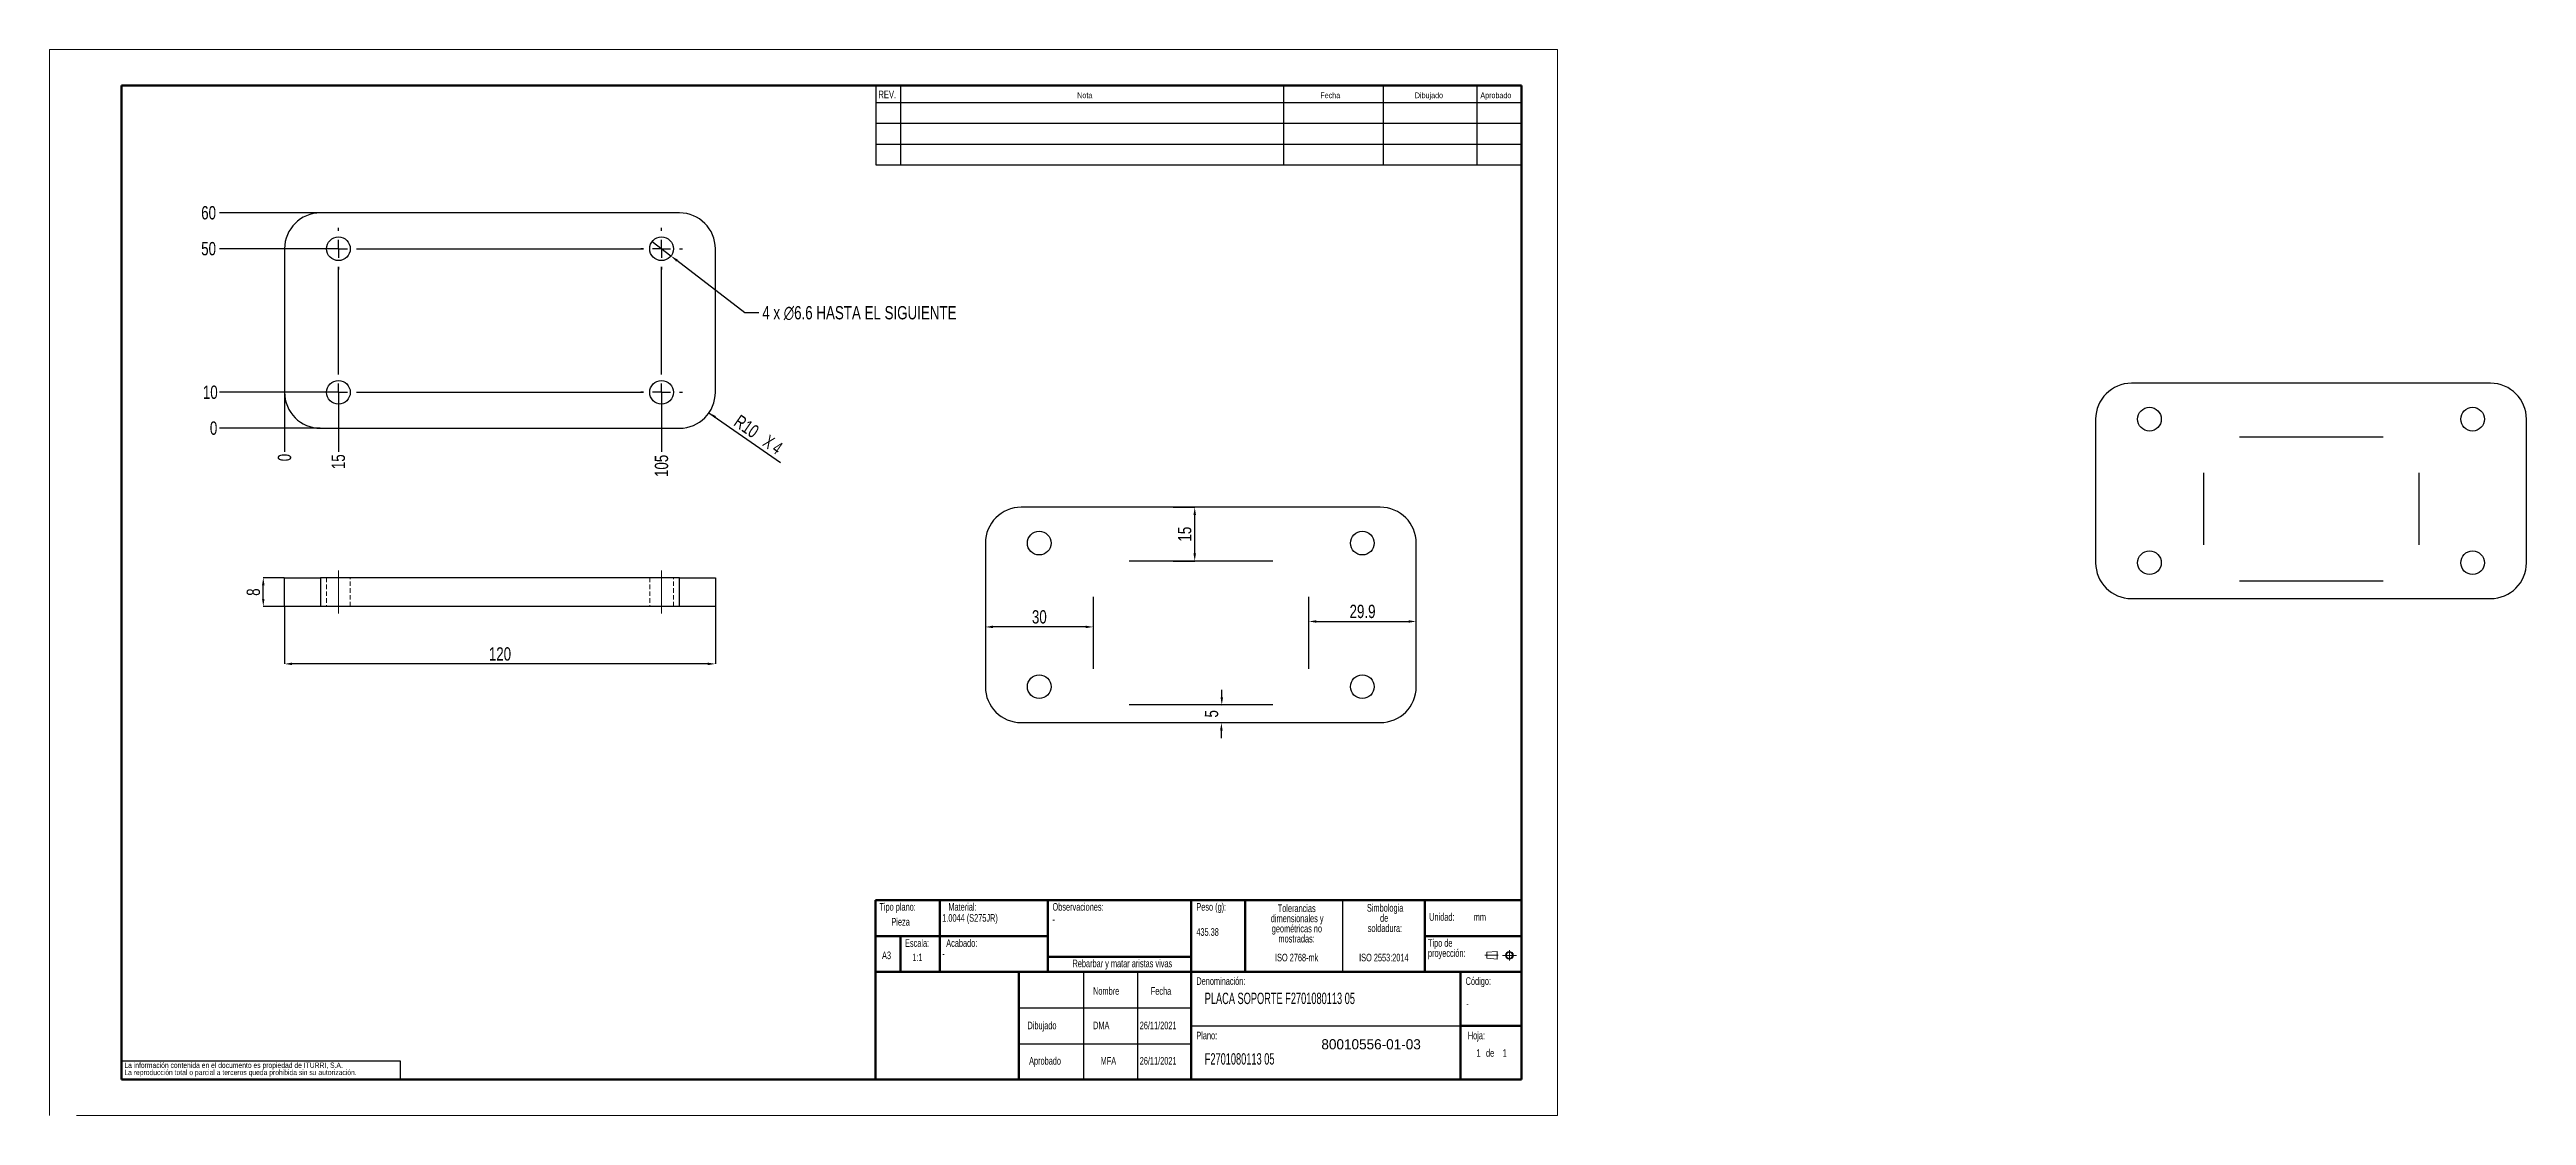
# Model space of a CAD drawing. Header units: millimetres. Extents: x 0 to 2826, y 0 to 813.
# Drawn here: x 0 to 690, y 0 to 297 of the extents above.
import ezdxf

# ---------------------------------------------------------------- set-up
doc = ezdxf.new("R2010")
doc.units = ezdxf.units.MM
doc.header["$PDSIZE"] = -1
doc.linetypes.add('CENTERX2', pattern=[20.32, 12.7, -2.54, 2.54, -2.54])
doc.linetypes.add('HIDDEN', pattern=[1.905, 1.27, -0.635])
for name, color, linetype in [('FORMATO', 7, 'Continuous'), ('MARCADO', 6, 'Continuous'), ('SLD-0', 179, 'Continuous')]:
    doc.layers.add(name, color=color, linetype=linetype)
doc.styles.add('SLDTEXTSTYLE0', font='TXT', dxfattribs={"width": 0.605})
doc.styles.add('SLDTEXTSTYLE1', font='TXT', dxfattribs={"width": 0.75})
doc.styles.add('SLDTEXTSTYLE2', font='TXT', dxfattribs={"width": 0.666667})
doc.dimstyles.new('SLDDIMSTYLE0', dxfattribs={"dimtxt": 3.704167, "dimasz": 2.116667, "dimexe": 0, "dimexo": 0.0625, "dimgap": 0.926042, "dimtad": 0, "dimtih": 1, "dimtoh": 1, "dimdec": 0, "dimrnd": 1e-09, "dimdsep": 46, "dimtxsty": 'SLDTEXTSTYLE1', "dimblk1": 'NONE', "dimblk2": 'NONE', "dimsah": 1, "dimcen": 0.09, "dimadec": 0, "dimazin": 2, "dimtfac": 1, "dimtdec": 0, "dimtofl": 0, "dimtmove": 0, "dimatfit": 3, "dimldrblk": 'NONE', "dimfxl": 1, "dimfrac": 2, "dimtolj": 1, "dimtzin": 12, "dimarcsym": 0})
doc.dimstyles.new('SLDDIMSTYLE1', dxfattribs={"dimtxt": 3.704167, "dimasz": 2.116667, "dimexe": 0, "dimexo": 0.0625, "dimgap": 0.926042, "dimtad": 0, "dimtih": 1, "dimtoh": 1, "dimdec": 1, "dimrnd": 1e-09, "dimzin": 12, "dimdsep": 46, "dimtxsty": 'SLDTEXTSTYLE1', "dimblk1": 'NONE', "dimblk2": 'NONE', "dimsah": 1, "dimcen": 0.09, "dimadec": 0, "dimazin": 3, "dimtfac": 1, "dimtdec": 1, "dimtofl": 0, "dimtmove": 0, "dimatfit": 3, "dimldrblk": 'NONE', "dimfxl": 1, "dimfrac": 2, "dimtolj": 1, "dimtzin": 12, "dimarcsym": 0})
doc.dimstyles.new('SLDDIMSTYLE3', dxfattribs={"dimtxt": 3.704167, "dimasz": 2.116667, "dimexe": 0, "dimexo": 0.0625, "dimgap": 0.926042, "dimtad": 0, "dimtih": 1, "dimtoh": 1, "dimdec": 1, "dimrnd": 1e-09, "dimzin": 12, "dimdsep": 46, "dimtxsty": 'SLDTEXTSTYLE1', "dimblk1": 'NONE', "dimsah": 1, "dimcen": 0, "dimadec": 0, "dimazin": 3, "dimtfac": 1, "dimtdec": 1, "dimtmove": 0, "dimatfit": 3, "dimldrblk": 'NONE', "dimfxl": 1, "dimfrac": 2, "dimtolj": 1, "dimtzin": 12, "dimarcsym": 0})
doc.dimstyles.new('SLDDIMSTYLE4', dxfattribs={"dimtxt": 3.704167, "dimasz": 2.116667, "dimexe": 0, "dimexo": 0.0625, "dimgap": 0.926042, "dimtad": 1, "dimdec": 1, "dimrnd": 1e-09, "dimzin": 12, "dimdsep": 46, "dimtxsty": 'SLDTEXTSTYLE1', "dimsah": 1, "dimcen": 0.09, "dimadec": 0, "dimazin": 3, "dimtfac": 1, "dimtdec": 1, "dimtmove": 0, "dimatfit": 0, "dimfxl": 1, "dimfrac": 2, "dimtolj": 1, "dimtzin": 12, "dimarcsym": 0})
doc.dimstyles.new('SLDDIMSTYLE5', dxfattribs={"dimtxt": 3.704167, "dimasz": 2.116667, "dimexe": 0, "dimexo": 0.0625, "dimgap": 0.926042, "dimtad": 1, "dimdec": 1, "dimrnd": 1e-09, "dimzin": 12, "dimdsep": 46, "dimtxsty": 'SLDTEXTSTYLE1', "dimsah": 1, "dimcen": 0.09, "dimadec": 0, "dimazin": 3, "dimtfac": 1, "dimtdec": 1, "dimtofl": 0, "dimtmove": 0, "dimatfit": 3, "dimfxl": 1, "dimfrac": 2, "dimtolj": 1, "dimtzin": 12, "dimarcsym": 0})

# ---------------------------------------------------------------- blocks, each defined once
blk = doc.blocks.new('Bloque3')
at = {"color": 7, "linetype": 'CENTERX2', "lineweight": 18}
for p, q in [((397.92, 130.06), (394.8, 130.06)), ((398.88, 130.02), (402.16, 130.02)), ((400.52, 128.85), (400.52, 131.19))]:
    blk.add_line(p, q, dxfattribs=at)
at = {"color": 7, "linetype": 'Continuous', "lineweight": 18}
for p, q in [((397.68, 130.95), (395.23, 130.77)), ((395.23, 130.77), (395.23, 129.34)), ((397.68, 129.16), (395.23, 129.34)), ((397.68, 130.95), (397.68, 129.16))]:
    blk.add_line(p, q, dxfattribs=at)
for radius in [0.892, 0.713]:
    blk.add_circle((400.52, 130.02), radius, dxfattribs=at)
blk = doc.blocks.new('SW_NOTE_0')
at = {"layer": 'SLD-0', "color": 0, "attachment_point": 2, "style": 'SLDTEXTSTYLE0'}
for s, insert, char_height in [('dimensionales y', (7.54, -0.09), 2.1167), ('Tolerancias', (7.41, 2.73), 2.1167), ('geométricas no', (7.46, -2.92), 2.1167), ('mostradas:', (7.38, -5.74), 2.117)]:
    blk.add_mtext(s, dxfattribs=dict(at, insert=insert, char_height=char_height))
blk = doc.blocks.new('SW_NOTE_0_1')
at = {"layer": 'SLD-0', "color": 0, "attachment_point": 1, "style": 'SLDTEXTSTYLE0'}
for s, insert, char_height in [('Tipo de', (0, 2.73), 2.117), ('proyección:', (0, -0.09), 2.1167)]:
    blk.add_mtext(s, dxfattribs=dict(at, insert=insert, char_height=char_height))
blk = doc.blocks.new('SW_NOTE_0_2')
at = {"layer": 'SLD-0', "color": 0, "char_height": 2.117, "attachment_point": 2, "style": 'SLDTEXTSTYLE0'}
for s, insert in [('Simbologia', (7.11, 2.73)), ('de', (6.84, -0.09)), ('soldadura:', (7.06, -2.92))]:
    blk.add_mtext(s, dxfattribs=dict(at, insert=insert))
blk = doc.blocks.new('SW_NOTE_0_3')
at = {"layer": 'SLD-0', "color": 0, "char_height": 1.5, "attachment_point": 1, "style": 'SLDTEXTSTYLE1'}
for s, insert in [('La información contenida en el documento es propiedad de ITURRI, S.A.', (0, 1.93)), ('La reproducción total o parcial a terceros queda prohibida sin su autorización.', (0, -0.07))]:
    blk.add_mtext(s, dxfattribs=dict(at, insert=insert))
blk = doc.blocks.new('SW_NOTE_0_4')
at = {"layer": 'SLD-0', "color": 0, "attachment_point": 2, "style": 'SLDTEXTSTYLE0'}
for s, insert, char_height in [('dimensionales y', (7.54, -0.09), 2.1167), ('Tolerancias', (7.41, 2.73), 2.1167), ('geométricas no', (7.46, -2.92), 2.1167), ('mostradas:', (7.38, -5.74), 2.117)]:
    blk.add_mtext(s, dxfattribs=dict(at, insert=insert, char_height=char_height))
blk = doc.blocks.new('SW_NOTE_0_5')
at = {"layer": 'SLD-0', "color": 0, "attachment_point": 1, "style": 'SLDTEXTSTYLE0'}
for s, insert, char_height in [('Tipo de', (0, 2.73), 2.117), ('proyección:', (0, -0.09), 2.1167)]:
    blk.add_mtext(s, dxfattribs=dict(at, insert=insert, char_height=char_height))
blk = doc.blocks.new('SW_NOTE_0_6')
at = {"layer": 'SLD-0', "color": 0, "char_height": 2.117, "attachment_point": 2, "style": 'SLDTEXTSTYLE0'}
for s, insert in [('Simbologia', (7.11, 2.73)), ('de', (6.84, -0.09)), ('soldadura:', (7.06, -2.92))]:
    blk.add_mtext(s, dxfattribs=dict(at, insert=insert))
blk = doc.blocks.new('SW_NOTE_0_7')
at = {"layer": 'SLD-0', "color": 0, "char_height": 1.5, "attachment_point": 1, "style": 'SLDTEXTSTYLE1'}
for s, insert in [('La información contenida en el documento es propiedad de ITURRI, S.A.', (0, 1.93)), ('La reproducción total o parcial a terceros queda prohibida sin su autorización.', (0, -0.07))]:
    blk.add_mtext(s, dxfattribs=dict(at, insert=insert))
blk = doc.blocks.new('_D')
at = {"layer": 'Defpoints', "color": 0, "transparency": 16777216}
for p in [(65.45, 201.49), (65.45, 201.49), (65.45, 184.93)]:
    blk.add_point(p, dxfattribs=at)
at = {"layer": 'FORMATO', "color": 0, "lineweight": -2, "transparency": 16777216}
blk.add_line((65.45, 201.43), (65.45, 184.93), dxfattribs=at)
at = {"layer": 'FORMATO', "color": 0, "transparency": 16777216, "insert": (65.45, 183.31), "char_height": 3.704, "attachment_point": 5, "rotation": 90, "style": 'SLDTEXTSTYLE1'}
blk.add_mtext('\\A1;0', dxfattribs=at)
blk = doc.blocks.new('_None')
blk = doc.blocks.new('_D_1')
at = {"layer": 'Defpoints', "color": 0, "transparency": 16777216}
for p in [(65.45, 201.49), (80.45, 201.49), (80.45, 184.93)]:
    blk.add_point(p, dxfattribs=at)
at = {"layer": 'FORMATO', "color": 0, "lineweight": -2, "transparency": 16777216}
blk.add_line((80.45, 201.43), (80.45, 184.93), dxfattribs=at)
at = {"layer": 'FORMATO', "color": 0, "transparency": 16777216, "insert": (80.45, 182.15), "char_height": 3.704, "attachment_point": 5, "rotation": 90, "style": 'SLDTEXTSTYLE1'}
blk.add_mtext('\\A1;15', dxfattribs=at)
blk = doc.blocks.new('_D_2')
at = {"layer": 'Defpoints', "color": 0, "transparency": 16777216}
for p in [(65.45, 201.49), (170.45, 201.49), (170.45, 184.93)]:
    blk.add_point(p, dxfattribs=at)
at = {"layer": 'FORMATO', "color": 0, "lineweight": -2, "transparency": 16777216}
blk.add_line((170.45, 201.43), (170.45, 184.93), dxfattribs=at)
at = {"layer": 'FORMATO', "color": 0, "transparency": 16777216, "insert": (170.45, 180.99), "char_height": 3.704, "attachment_point": 5, "rotation": 90, "style": 'SLDTEXTSTYLE1'}
blk.add_mtext('\\A1;105', dxfattribs=at)
blk = doc.blocks.new('_D_3')
at = {"layer": 'Defpoints', "color": 0, "transparency": 16777216}
for p in [(47.31, 191.49), (75.45, 191.49), (75.45, 191.49)]:
    blk.add_point(p, dxfattribs=at)
at = {"layer": 'FORMATO', "color": 0, "lineweight": -2, "transparency": 16777216}
blk.add_line((75.38, 191.49), (47.31, 191.49), dxfattribs=at)
at = {"layer": 'FORMATO', "color": 0, "transparency": 16777216, "insert": (45.69, 191.49), "char_height": 3.704, "attachment_point": 5, "style": 'SLDTEXTSTYLE1'}
blk.add_mtext('\\A1;0', dxfattribs=at)
blk = doc.blocks.new('_D_4')
at = {"layer": 'Defpoints', "color": 0, "transparency": 16777216}
for p in [(47.31, 201.49), (80.45, 201.49), (75.45, 191.49)]:
    blk.add_point(p, dxfattribs=at)
at = {"layer": 'FORMATO', "color": 0, "lineweight": -2, "transparency": 16777216}
blk.add_line((80.38, 201.49), (47.31, 201.49), dxfattribs=at)
at = {"layer": 'FORMATO', "color": 0, "transparency": 16777216, "insert": (44.77, 201.49), "char_height": 3.704, "attachment_point": 5, "style": 'SLDTEXTSTYLE1'}
blk.add_mtext('\\A1;10', dxfattribs=at)
blk = doc.blocks.new('_D_5')
at = {"layer": 'Defpoints', "color": 0, "transparency": 16777216}
for p in [(47.31, 241.49), (80.45, 241.49), (75.45, 191.49)]:
    blk.add_point(p, dxfattribs=at)
at = {"layer": 'FORMATO', "color": 0, "lineweight": -2, "transparency": 16777216}
blk.add_line((80.38, 241.49), (47.31, 241.49), dxfattribs=at)
at = {"layer": 'FORMATO', "color": 0, "transparency": 16777216, "insert": (44.3, 241.49), "char_height": 3.704, "attachment_point": 5, "style": 'SLDTEXTSTYLE1'}
blk.add_mtext('\\A1;50', dxfattribs=at)
blk = doc.blocks.new('_D_6')
at = {"layer": 'Defpoints', "color": 0, "transparency": 16777216}
for p in [(47.31, 251.49), (75.45, 251.49), (75.45, 191.49)]:
    blk.add_point(p, dxfattribs=at)
at = {"layer": 'FORMATO', "color": 0, "lineweight": -2, "transparency": 16777216}
blk.add_line((75.38, 251.49), (47.31, 251.49), dxfattribs=at)
at = {"layer": 'FORMATO', "color": 0, "transparency": 16777216, "insert": (44.3, 251.49), "char_height": 3.704, "attachment_point": 5, "style": 'SLDTEXTSTYLE1'}
blk.add_mtext('\\A1;60', dxfattribs=at)
blk = doc.blocks.new('_D_8')
at = {"layer": 'Defpoints', "color": 0, "transparency": 16777216}
for p in [(167.83, 243.5), (173.06, 239.49)]:
    blk.add_point(p, dxfattribs=at)
at = {"layer": 'FORMATO', "color": 0, "lineweight": -2, "transparency": 16777216}
for p, q in [((167.83, 243.5), (173.06, 239.49)), ((193.67, 223.67), (174.74, 238.2)), ((197.59, 223.67), (193.67, 223.67))]:
    blk.add_line(p, q, dxfattribs=at)
at = {"layer": 'FORMATO', "color": 0, "transparency": 16777216}
blk.add_solid([(174.96, 238.48), (174.53, 237.92), (173.06, 239.49)], dxfattribs=at)
at = {"layer": 'FORMATO', "color": 0, "transparency": 16777216, "insert": (198.51, 225.52), "char_height": 3.7042, "attachment_point": 1, "style": 'SLDTEXTSTYLE1'}
blk.add_mtext('\\A1;4 x ∅6.6 HASTA EL SIGUIENTE\\P', dxfattribs=at)
blk = doc.blocks.new('SW_CENTERMARKSYMBOL_0')
at = {"layer": 'FORMATO', "color": 0}
for p, q in [((-5, 0), (-5.8, 0)), ((0, 0), (-2.5, 0)), ((0, 5), (0, 5.8)), ((0, 0), (0, 2.5)), ((0, 0), (0, -2.5)), ((0, 0), (2.5, 0)), ((5, 0), (5.8, 0)), ((0, -5), (0, -5.8))]:
    blk.add_line(p, q, dxfattribs=at)
blk = doc.blocks.new('SW_CENTERMARKSYMBOL_1')
at = {"layer": 'FORMATO', "color": 0}
for p, q in [((-5, 0), (-5.8, 0)), ((0, 0), (-2.5, 0)), ((0, 5), (0, 5.8)), ((0, 0), (0, 2.5)), ((0, 0), (0, -2.5)), ((0, 0), (2.5, 0)), ((5, 0), (5.8, 0)), ((0, -5), (0, -5.8))]:
    blk.add_line(p, q, dxfattribs=at)
blk = doc.blocks.new('SW_CENTERMARKSYMBOL_2')
at = {"layer": 'FORMATO', "color": 0}
for p, q in [((-5, 0), (-5.8, 0)), ((0, 0), (-2.5, 0)), ((0, 5), (0, 5.8)), ((0, 0), (0, 2.5)), ((0, 0), (0, -2.5)), ((0, 0), (2.5, 0)), ((5, 0), (5.8, 0)), ((0, -5), (0, -5.8))]:
    blk.add_line(p, q, dxfattribs=at)
blk = doc.blocks.new('SW_CENTERMARKSYMBOL_3')
at = {"layer": 'FORMATO', "color": 0}
for p, q in [((-5, 0), (-5.8, 0)), ((0, 0), (-2.5, 0)), ((0, 5), (0, 5.8)), ((0, 0), (0, 2.5)), ((0, 0), (0, -2.5)), ((0, 0), (2.5, 0)), ((5, 0), (5.8, 0)), ((0, -5), (0, -5.8))]:
    blk.add_line(p, q, dxfattribs=at)
blk = doc.blocks.new('SW_CENTERMARKSYMBOL_4')
at = {"layer": 'FORMATO', "color": 0}
for p, q in [((-5, 0), (-5.8, 0)), ((0, 0), (-2.5, 0)), ((0, 5), (0, 5.8)), ((0, 0), (0, 2.5)), ((0, 0), (0, -2.5)), ((0, 0), (2.5, 0)), ((5, 0), (85, 0)), ((90, 0), (87.5, 0)), ((90, 5), (90, 5.8)), ((90, 0), (90, 2.5)), ((90, 0), (90, -2.5)), ((90, 0), (92.5, 0)), ((95, 0), (95.8, 0)), ((0, -35), (0, -5)), ((90, -35), (90, -5)), ((-5, -40), (-5.8, -40)), ((0, -40), (-2.5, -40)), ((0, -40), (0, -37.5)), ((0, -40), (0, -42.5)), ((0, -40), (2.5, -40)), ((5, -40), (85, -40)), ((90, -40), (87.5, -40)), ((90, -40), (90, -37.5)), ((90, -40), (90, -42.5)), ((90, -40), (92.5, -40)), ((95, -40), (95.8, -40)), ((0, -45), (0, -45.8)), ((90, -45), (90, -45.8))]:
    blk.add_line(p, q, dxfattribs=at)
blk = doc.blocks.new('_D_9')
at = {"layer": 'Defpoints', "color": 0, "transparency": 16777216}
for p in [(59.53, 149.82), (65.45, 149.82), (65.45, 141.82)]:
    blk.add_point(p, dxfattribs=at)
at = {"layer": 'FORMATO', "color": 0, "lineweight": -2, "transparency": 16777216}
for p, q in [((65.38, 149.82), (59.53, 149.82)), ((59.53, 143.94), (59.53, 147.71)), ((65.38, 141.82), (59.53, 141.82))]:
    blk.add_line(p, q, dxfattribs=at)
at = {"layer": 'FORMATO', "color": 0, "transparency": 16777216}
for points in [[(59.18, 147.71), (59.88, 147.71), (59.53, 149.82)], [(59.18, 143.94), (59.88, 143.94), (59.53, 141.82)]]:
    blk.add_solid(points, dxfattribs=at)
at = {"layer": 'FORMATO', "color": 0, "transparency": 16777216, "insert": (54.9, 145.82), "char_height": 3.704, "attachment_point": 2, "rotation": 90, "style": 'SLDTEXTSTYLE1'}
blk.add_mtext('\\A1;8', dxfattribs=at)
blk = doc.blocks.new('_D_10')
at = {"layer": 'Defpoints', "color": 0, "transparency": 16777216}
for p in [(65.45, 141.82), (185.45, 141.82), (65.45, 125.82)]:
    blk.add_point(p, dxfattribs=at)
at = {"layer": 'FORMATO', "color": 0, "lineweight": -2, "transparency": 16777216}
for p, q in [((65.45, 141.76), (65.45, 125.82)), ((185.45, 141.76), (185.45, 125.82)), ((183.33, 125.82), (67.56, 125.82))]:
    blk.add_line(p, q, dxfattribs=at)
at = {"layer": 'FORMATO', "color": 0, "transparency": 16777216}
for points in [[(67.56, 126.18), (67.56, 125.47), (65.45, 125.82)], [(183.33, 126.18), (183.33, 125.47), (185.45, 125.82)]]:
    blk.add_solid(points, dxfattribs=at)
at = {"layer": 'FORMATO', "color": 0, "transparency": 16777216, "insert": (125.45, 130.45), "char_height": 3.704, "attachment_point": 2, "style": 'SLDTEXTSTYLE1'}
blk.add_mtext('\\A1;120', dxfattribs=at)
blk = doc.blocks.new('*D43')
at = {"layer": 'Defpoints', "color": 0, "transparency": 16777216}
for p in [(312.88, 169.47), (318.95, 169.47), (312.88, 154.47)]:
    blk.add_point(p, dxfattribs=at)
at = {"layer": 'FORMATO', "color": 0, "lineweight": -2, "transparency": 16777216}
for p, q in [((312.94, 169.47), (318.95, 169.47)), ((318.95, 156.58), (318.95, 167.35)), ((312.94, 154.47), (318.95, 154.47))]:
    blk.add_line(p, q, dxfattribs=at)
at = {"layer": 'FORMATO', "color": 0, "transparency": 16777216}
for points in [[(318.6, 167.35), (319.3, 167.35), (318.95, 169.47)], [(318.6, 156.58), (319.3, 156.58), (318.95, 154.47)]]:
    blk.add_solid(points, dxfattribs=at)
at = {"layer": 'FORMATO', "color": 0, "transparency": 16777216, "insert": (316.17, 161.97), "char_height": 3.704, "attachment_point": 5, "rotation": 90, "style": 'SLDTEXTSTYLE1'}
blk.add_mtext('\\A1;15', dxfattribs=at)
blk = doc.blocks.new('*D44')
at = {"layer": 'Defpoints', "color": 0, "transparency": 16777216}
for p in [(260.64, 137.39), (260.64, 136.12), (290.69, 137.39)]:
    blk.add_point(p, dxfattribs=at)
at = {"layer": 'FORMATO', "color": 0, "lineweight": -2, "transparency": 16777216}
for p, q in [((260.64, 137.33), (260.64, 136.12)), ((288.58, 136.12), (262.76, 136.12)), ((290.69, 137.33), (290.69, 136.12))]:
    blk.add_line(p, q, dxfattribs=at)
at = {"layer": 'FORMATO', "color": 0, "transparency": 16777216}
for points in [[(262.76, 136.48), (262.76, 135.77), (260.64, 136.12)], [(288.58, 136.48), (288.58, 135.77), (290.69, 136.12)]]:
    blk.add_solid(points, dxfattribs=at)
at = {"layer": 'FORMATO', "color": 0, "transparency": 16777216, "insert": (275.67, 138.9), "char_height": 3.704, "attachment_point": 5, "style": 'SLDTEXTSTYLE1'}
blk.add_mtext('\\A1;30', dxfattribs=at)
blk = doc.blocks.new('*D45')
at = {"layer": 'Defpoints', "color": 0, "transparency": 16777216}
for p in [(320.72, 114.47), (320.64, 109.47), (326.39, 109.38)]:
    blk.add_point(p, dxfattribs=at)
at = {"layer": 'FORMATO', "color": 0, "lineweight": -2, "transparency": 16777216}
for p, q in [((326.5, 116.5), (326.53, 118.61)), ((320.78, 114.47), (326.47, 114.38)), ((320.7, 109.47), (326.39, 109.38)), ((326.36, 107.27), (326.33, 105.15))]:
    blk.add_line(p, q, dxfattribs=at)
at = {"layer": 'FORMATO', "color": 0, "transparency": 16777216}
for points in [[(326.15, 116.5), (326.85, 116.49), (326.47, 114.38)], [(326.01, 107.27), (326.72, 107.26), (326.39, 109.38)]]:
    blk.add_solid(points, dxfattribs=at)
at = {"layer": 'FORMATO', "color": 0, "transparency": 16777216, "insert": (323.65, 111.92), "char_height": 3.704, "attachment_point": 5, "rotation": 89.14063, "style": 'SLDTEXTSTYLE1'}
blk.add_mtext('\\A1;5', dxfattribs=at)
blk = doc.blocks.new('*D46')
at = {"layer": 'Defpoints', "color": 0, "transparency": 16777216}
for p in [(350.74, 134.47), (380.64, 137.64), (380.64, 134.47)]:
    blk.add_point(p, dxfattribs=at)
at = {"layer": 'FORMATO', "color": 0, "lineweight": -2, "transparency": 16777216}
for p, q in [((350.74, 134.53), (350.74, 137.64)), ((352.86, 137.64), (378.53, 137.64)), ((380.64, 134.53), (380.64, 137.64))]:
    blk.add_line(p, q, dxfattribs=at)
at = {"layer": 'FORMATO', "color": 0, "transparency": 16777216}
for points in [[(352.86, 137.99), (352.86, 137.29), (350.74, 137.64)], [(378.53, 137.99), (378.53, 137.29), (380.64, 137.64)]]:
    blk.add_solid(points, dxfattribs=at)
at = {"layer": 'FORMATO', "color": 0, "transparency": 16777216, "insert": (365.69, 140.42), "char_height": 3.704, "attachment_point": 5, "style": 'SLDTEXTSTYLE1'}
blk.add_mtext('\\A1;29.9', dxfattribs=at)

msp = doc.modelspace()

# ---------------------------------------------------------------- linework, layer by layer
at = {"color": 7, "linetype": 'Continuous', "lineweight": 18}
for p, q in [((0, 297), (420, 297)), ((0, 297), (0, 0)), ((420, 297), (420, 0)), ((7.53, 0), (420, 0))]:
    msp.add_line(p, q, dxfattribs=at)
at = {"color": 7, "linetype": 'Continuous', "lineweight": 50}
for p, q in [((410, 287), (20, 287)), ((20, 10), (20, 287)), ((410, 10), (410, 287)), ((230, 60), (410, 60)), ((230, 60), (230, 10)), ((20, 10), (410, 10))]:
    msp.add_line(p, q, dxfattribs=at)
at = {"color": 7, "linetype": 'Continuous', "lineweight": 25}
for p, q in [((175.45, 251.49), (75.45, 251.49)), ((65.45, 241.49), (65.45, 201.49)), ((185.45, 201.49), (185.45, 241.49)), ((679.86, 204.01), (579.86, 204.01)), ((569.86, 194.01), (569.86, 154.01)), ((689.86, 154.01), (689.86, 194.01)), ((75.45, 191.49), (175.45, 191.49)), ((370.64, 169.47), (270.64, 169.47)), ((260.64, 159.47), (260.64, 119.47)), ((380.64, 119.47), (380.64, 159.47)), ((65.45, 141.82), (65.45, 149.82)), ((65.45, 149.82), (75.45, 149.82)), ((75.45, 149.82), (75.45, 141.82)), ((175.45, 149.82), (75.45, 149.82)), ((175.45, 141.82), (175.45, 149.82)), ((175.45, 149.82), (185.45, 149.82)), ((185.45, 149.82), (185.45, 141.82)), ((75.45, 141.82), (65.45, 141.82)), ((175.45, 141.82), (75.45, 141.82)), ((185.45, 141.82), (175.45, 141.82)), ((579.86, 144.01), (679.86, 144.01)), ((270.64, 109.47), (370.64, 109.47))]:
    msp.add_line(p, q, dxfattribs=at)
at = {"color": 7, "linetype": 'HIDDEN', "lineweight": 18}
for p, q in [((75.45, 141.82), (75.45, 149.82)), ((77.15, 149.82), (77.15, 141.82)), ((83.75, 141.82), (83.75, 149.82)), ((167.15, 149.82), (167.15, 141.82)), ((173.75, 141.82), (173.75, 149.82)), ((175.45, 149.82), (175.45, 141.82))]:
    msp.add_line(p, q, dxfattribs=at)
at = {"color": 7, "linetype": 'Continuous', "lineweight": 25}
for centre in [(80.45, 241.49), (170.45, 241.49), (80.45, 201.49), (170.45, 201.49), (584.86, 194.01), (674.86, 194.01), (275.64, 159.47), (365.64, 159.47), (584.86, 154.01), (674.86, 154.01), (275.64, 119.47), (365.64, 119.47)]:
    msp.add_circle(centre, 3.3, dxfattribs=at)
for centre, start, end in [((75.45, 241.49), 90, 180), ((175.45, 241.49), 0, 90), ((75.45, 201.49), 180, 270), ((175.45, 201.49), 270, 0), ((579.86, 194.01), 90, 180), ((679.86, 194.01), 0, 90), ((270.64, 159.47), 90, 180), ((370.64, 159.47), 0, 90), ((579.86, 154.01), 180, 270), ((679.86, 154.01), 270, 0), ((270.64, 119.47), 180, 270), ((370.64, 119.47), 270, 0)]:
    msp.add_arc(centre, 10, start, end, dxfattribs=at)
at = {"layer": 'FORMATO'}
for p, q in [((230.09, 287), (410, 287)), ((230.09, 287), (230.09, 264.87)), ((237.03, 287), (237.03, 264.87)), ((343.66, 287), (343.66, 264.87)), ((371.46, 287), (371.46, 264.87)), ((397.51, 287), (397.51, 264.87)), ((410, 287), (410, 264.87)), ((230.09, 282.27), (410, 282.27)), ((230.09, 276.47), (410, 276.47)), ((230.09, 270.67), (410, 270.67)), ((230.09, 264.87), (410, 264.87))]:
    msp.add_line(p, q, dxfattribs=at)
at = {"layer": 'FORMATO', "color": 7}
msp.add_line((183.66, 195.79), (203.6, 181.93), dxfattribs=at)
at = {"layer": 'FORMATO', "color": 7, "linetype": 'CENTERX2', "lineweight": 18}
for p, q in [((80.45, 151.82), (80.45, 139.82)), ((170.45, 151.82), (170.45, 139.82))]:
    msp.add_line(p, q, dxfattribs=at)
at = {"layer": 'FORMATO', "color": 7}
msp.add_solid([(183.66, 195.79), (185.21, 194.31), (185.58, 194.85)], dxfattribs=at)
at = {"layer": 'MARCADO'}
for p, q in [((649.96, 189.01), (609.91, 189.01)), ((599.91, 179.01), (599.91, 159.01)), ((659.96, 159.01), (659.96, 179.01)), ((340.74, 154.47), (300.69, 154.47)), ((609.91, 149.01), (649.96, 149.01)), ((290.69, 144.47), (290.69, 124.47)), ((350.74, 124.47), (350.74, 144.47)), ((300.69, 114.47), (340.74, 114.47))]:
    msp.add_line(p, q, dxfattribs=at)
at = {"layer": 'SLD-0', "lineweight": 50}
for p, q in [((248, 60), (248, 40)), ((278, 60), (278, 40)), ((318, 60), (318, 40)), ((333, 60), (333, 40)), ((383, 60), (383, 40)), ((230, 50), (248, 50)), ((237, 50), (237, 40)), ((248, 50), (278, 50)), ((383, 50), (410, 50)), ((278, 44.16), (318, 44.16)), ((230, 40), (410, 40)), ((270, 40), (270, 10)), ((318, 40), (318, 10)), ((393, 40), (393, 10)), ((393, 25), (410, 25))]:
    msp.add_line(p, q, dxfattribs=at)
at = {"layer": 'SLD-0'}
for p, q in [((360.08, 60), (360.08, 40)), ((288, 40), (288, 10)), ((303, 40), (303, 10)), ((270, 30), (318, 30)), ((318, 25), (393, 25)), ((20, 15.25), (97.63, 15.25)), ((97.63, 15.25), (97.63, 10)), ((270, 20), (318, 20))]:
    msp.add_line(p, q, dxfattribs=at)

# ---------------------------------------------------------------- block references
at = {"color": 7, "linetype": 'Continuous', "xscale": 1.2, "yscale": 1.2, "zscale": 1.2}
msp.add_blockref('Bloque3', (-74.01, -111.41), dxfattribs=at)
msp.add_blockref('Bloque3', (-74.01, -111.41), dxfattribs=at)
at = {"layer": 'FORMATO', "color": 7}
for name, p in [('SW_CENTERMARKSYMBOL_3', (80.45, 241.49)), ('SW_CENTERMARKSYMBOL_4', (80.45, 241.49)), ('SW_CENTERMARKSYMBOL_0', (170.45, 241.49)), ('SW_CENTERMARKSYMBOL_2', (80.45, 201.49)), ('SW_CENTERMARKSYMBOL_1', (170.45, 201.49))]:
    msp.add_blockref(name, p, dxfattribs=at)
at = {"layer": 'SLD-0'}
for name, p in [('SW_NOTE_0', (339.95, 56.06)), ('SW_NOTE_0_4', (339.95, 56.06)), ('SW_NOTE_0_2', (364.87, 56.17)), ('SW_NOTE_0_6', (364.87, 56.17)), ('SW_NOTE_0_1', (383.91, 46.39)), ('SW_NOTE_0_5', (383.91, 46.39)), ('SW_NOTE_0_3', (20.84, 12.82)), ('SW_NOTE_0_7', (20.84, 12.82))]:
    msp.add_blockref(name, p, dxfattribs=at)

# ---------------------------------------------------------------- texts
at = {"insert": (354.22, 21.25), "char_height": 2.8222, "attachment_point": 1}
msp.add_mtext_dynamic_manual_height_columns('80010556-01-03', width=33.8097, gutter_width=14.11, heights=[0], dxfattribs=at)
at = {"layer": 'FORMATO', "attachment_point": 1, "style": 'SLDTEXTSTYLE1'}
for s, insert, char_height in [('REV.', (230.84, 285.55), 2.117), ('Nota', (286.22, 285.03), 1.587), ('Fecha', (353.93, 285.03), 1.587), ('Dibujado', (380.26, 285.03), 1.587), ('Aprobado', (398.51, 285.03), 1.587)]:
    msp.add_mtext(s, dxfattribs=dict(at, insert=insert, char_height=char_height))
at = {"layer": 'FORMATO', "color": 7, "char_height": 3.704, "attachment_point": 1, "rotation": 325.2042}
for s, insert, style in [('R10', (192.38, 195.48), 'SLDTEXTSTYLE1'), ('X 4', (200.48, 189.85), 'SLDTEXTSTYLE2')]:
    msp.add_mtext(s, dxfattribs=dict(at, insert=insert, style=style))
at = {"layer": 'SLD-0', "style": 'SLDTEXTSTYLE0'}
for s, insert, char_height, attachment_point in [('Tipo plano:', (231.13, 59.18), 2.1167, 1), ('Tipo plano:', (231.13, 59.18), 2.1167, 1), ('1.0044 (S275JR)', (248.63, 56.11), 2.1167, 1), ('1.0044 (S275JR)', (248.63, 56.11), 2.1167, 1), ('Material:', (250.33, 59.18), 2.117, 1), ('Material:', (250.33, 59.18), 2.117, 1), ('Observaciones:', (279.34, 59.18), 2.1167, 1), ('Observaciones:', (279.34, 59.18), 2.1167, 1), ('Peso (g):', (319.4, 59.18), 2.117, 1), ('Peso (g):', (319.4, 59.18), 2.117, 1), ('Unidad:', (384.25, 56.37), 2.117, 1), ('Unidad:', (384.25, 56.37), 2.117, 1), ('mm', (396.66, 56.37), 2.117, 1), ('mm', (396.66, 56.37), 2.117, 1), ('Pieza', (234.47, 55.02), 2.117, 1), ('Pieza', (234.47, 55.02), 2.117, 1), ('Escala:', (238.26, 49.1), 2.117, 1), ('Escala:', (238.26, 49.1), 2.117, 1), ('Acabado:', (249.74, 49.1), 2.117, 1), ('Acabado:', (249.74, 49.1), 2.117, 1), ('-', (279.34, 55.72), 2.12, 1), ('-', (279.34, 55.72), 2.12, 1), ('435.38', (319.4, 52.18), 2.117, 1), ('435.38', (319.4, 52.18), 2.117, 1), ('A3', (231.86, 45.67), 2.117, 1), ('A3', (231.86, 45.67), 2.117, 1), ('1:1', (240.29, 45.13), 2.117, 1), ('1:1', (240.29, 45.13), 2.117, 1), ('-', (248.63, 46.18), 2.12, 1), ('-', (248.63, 46.18), 2.12, 1), ('Rebarbar y matar aristas vivas', (298.79, 43.42), 2.1167, 2), ('Rebarbar y matar aristas vivas', (298.79, 43.42), 2.1167, 2), ('ISO 2768-mk', (347.34, 45.06), 2.1167, 2), ('ISO 2768-mk', (347.34, 45.06), 2.1167, 2), ('ISO 2553:2014', (371.63, 45.06), 2.1167, 2), ('ISO 2553:2014', (371.63, 45.06), 2.1167, 2), ('Nombre', (290.64, 35.75), 2.117, 1), ('Nombre', (290.64, 35.75), 2.117, 1), ('Fecha', (306.71, 35.75), 2.117, 1), ('Fecha', (306.71, 35.75), 2.117, 1), ('Denominación:', (319.4, 38.51), 2.1167, 1), ('Denominación:', (319.4, 38.51), 2.1167, 1), ('Código:', (394.4, 38.51), 2.117, 1), ('Código:', (394.4, 38.51), 2.117, 1), ('PLACA SOPORTE F2701080113 05', (321.74, 34.22), 3.175, 1), ('PLACA SOPORTE F2701080113 05', (321.74, 34.22), 3.175, 1), ('-', (394.59, 32.19), 2.12, 1), ('-', (394.59, 32.19), 2.12, 1), ('Dibujado', (272.37, 26.14), 2.117, 1), ('Dibujado', (272.37, 26.14), 2.117, 1), ('DMA', (290.64, 26.14), 2.117, 1), ('26/11/2021', (303.63, 26.14), 2.117, 1), ('Plano:', (319.4, 23.34), 2.117, 1), ('Plano:', (319.4, 23.34), 2.117, 1), ('Hoja:', (395.01, 23.34), 2.117, 1), ('Hoja:', (395.01, 23.34), 2.117, 1), ('Aprobado', (272.82, 16.28), 2.117, 1), ('Aprobado', (272.82, 16.28), 2.117, 1), ('MFA', (292.74, 16.28), 2.117, 1), ('26/11/2021', (303.63, 16.28), 2.117, 1), ('F2701080113 05', (321.74, 17.35), 3.175, 1), ('F2701080113 05', (321.74, 17.35), 3.175, 1), ('1', (397.41, 18.47), 2.12, 1), ('1', (397.41, 18.47), 2.12, 1), ('1', (397.41, 18.47), 2.12, 1), ('1', (397.41, 18.47), 2.12, 1), ('de', (400.08, 18.47), 2.117, 1), ('de', (400.08, 18.47), 2.117, 1), ('de', (400.08, 18.47), 2.117, 1), ('de', (400.08, 18.47), 2.117, 1), ('1', (404.73, 18.47), 2.12, 1), ('1', (404.73, 18.47), 2.12, 1), ('1', (404.73, 18.47), 2.12, 1), ('1', (404.73, 18.47), 2.12, 1)]:
    msp.add_mtext(s, dxfattribs=dict(at, insert=insert, char_height=char_height, attachment_point=attachment_point))

# ---------------------------------------------------------------- dimensions: what is measured, and where the dimension line sits
at = {"layer": 'FORMATO', "color": 7}
for feature_location, offset, dtype, origin, picture, middle in [((75.45, 251.49), (-28.13, 0), 0, (75.45, 191.49), '_D_6', (44.3, 251.49)), ((80.45, 241.49), (-33.13, 0), 0, (75.45, 191.49), '_D_5', (44.3, 241.49)), ((80.45, 201.49), (-33.13, 0), 0, (75.45, 191.49), '_D_4', (44.77, 201.49)), ((80.45, 201.49), (0, -16.57), 1, (65.45, 201.49), '_D_1', (80.45, 182.15)), ((170.45, 201.49), (0, -16.57), 1, (65.45, 201.49), '_D_2', (170.45, 180.99))]:
    dim = msp.add_ordinate_dim(feature_location=feature_location, offset=offset, dtype=dtype, origin=origin, dimstyle='SLDDIMSTYLE1', dxfattribs=at)
    dim.commit()
    dim.dimension.update_dxf_attribs({"geometry": picture, "text_midpoint": middle})
at = {"layer": 'FORMATO'}
dim = msp.add_diameter_dim_2p(p1=(167.83, 243.5), p2=(173.06, 239.49), text='4 x <> HASTA EL SIGUIENTE\\P', dimstyle='SLDDIMSTYLE3', dxfattribs=at)
dim.commit()
dim.dimension.update_dxf_attribs({"geometry": '_D_8', "text_midpoint": (233.7, 223.67), "dimtype": 163})
for feature_location, offset, dtype, origin, picture, middle in [((65.44511365, 201.49468091), (0, -16.5652936), 1, (65.44511365, 201.49468091), '_D', (65.44511365, 183.30881439)), ((75.44511365, 191.49468091), (-28.13176461, 0), 0, (75.44511365, 191.49468091), '_D_3', (45.69277612, 191.49468091))]:
    dim = msp.add_ordinate_dim(feature_location=feature_location, offset=offset, dtype=dtype, origin=origin, dimstyle='SLDDIMSTYLE0', dxfattribs=at)
    dim.commit()
    dim.dimension.update_dxf_attribs({"geometry": picture, "text_midpoint": middle})
at = {"layer": 'FORMATO', "color": 7}
for p1, p2, distance, picture, middle in [((312.88, 154.47), (312.88, 169.47), -6.08, '*D43', (316.17, 161.97)), ((290.6922986, 137.38813562), (260.6422986, 137.38813562), 1.26515035, '*D44', (275.6672986, 138.90111028)), ((350.74, 134.47), (380.64, 134.47), 3.17, '*D46', (365.69, 140.42)), ((320.72, 114.47), (320.64, 109.47), 5.75, '*D45', (323.65, 111.92))]:
    dim = msp.add_aligned_dim(p1=p1, p2=p2, distance=distance, dimstyle='SLDDIMSTYLE5', dxfattribs=at)
    dim.commit()
    dim.dimension.update_dxf_attribs({"geometry": picture, "text_midpoint": middle})
dim = msp.add_linear_dim(base=(59.53, 149.82), p1=(65.45, 141.82), p2=(65.45, 149.82), angle=90, dimstyle='SLDDIMSTYLE4', dxfattribs=at)
dim.commit()
dim.dimension.update_dxf_attribs({"geometry": '_D_9', "text_midpoint": (59.53, 145.82), "dimtype": 160})
dim = msp.add_linear_dim(base=(65.45, 125.82), p1=(185.45, 141.82), p2=(65.45, 141.82), dimstyle='SLDDIMSTYLE5', dxfattribs=at)
dim.commit()
dim.dimension.update_dxf_attribs({"geometry": '_D_10', "text_midpoint": (125.45, 125.82), "dimtype": 160})

doc.saveas('drawing.dxf')
